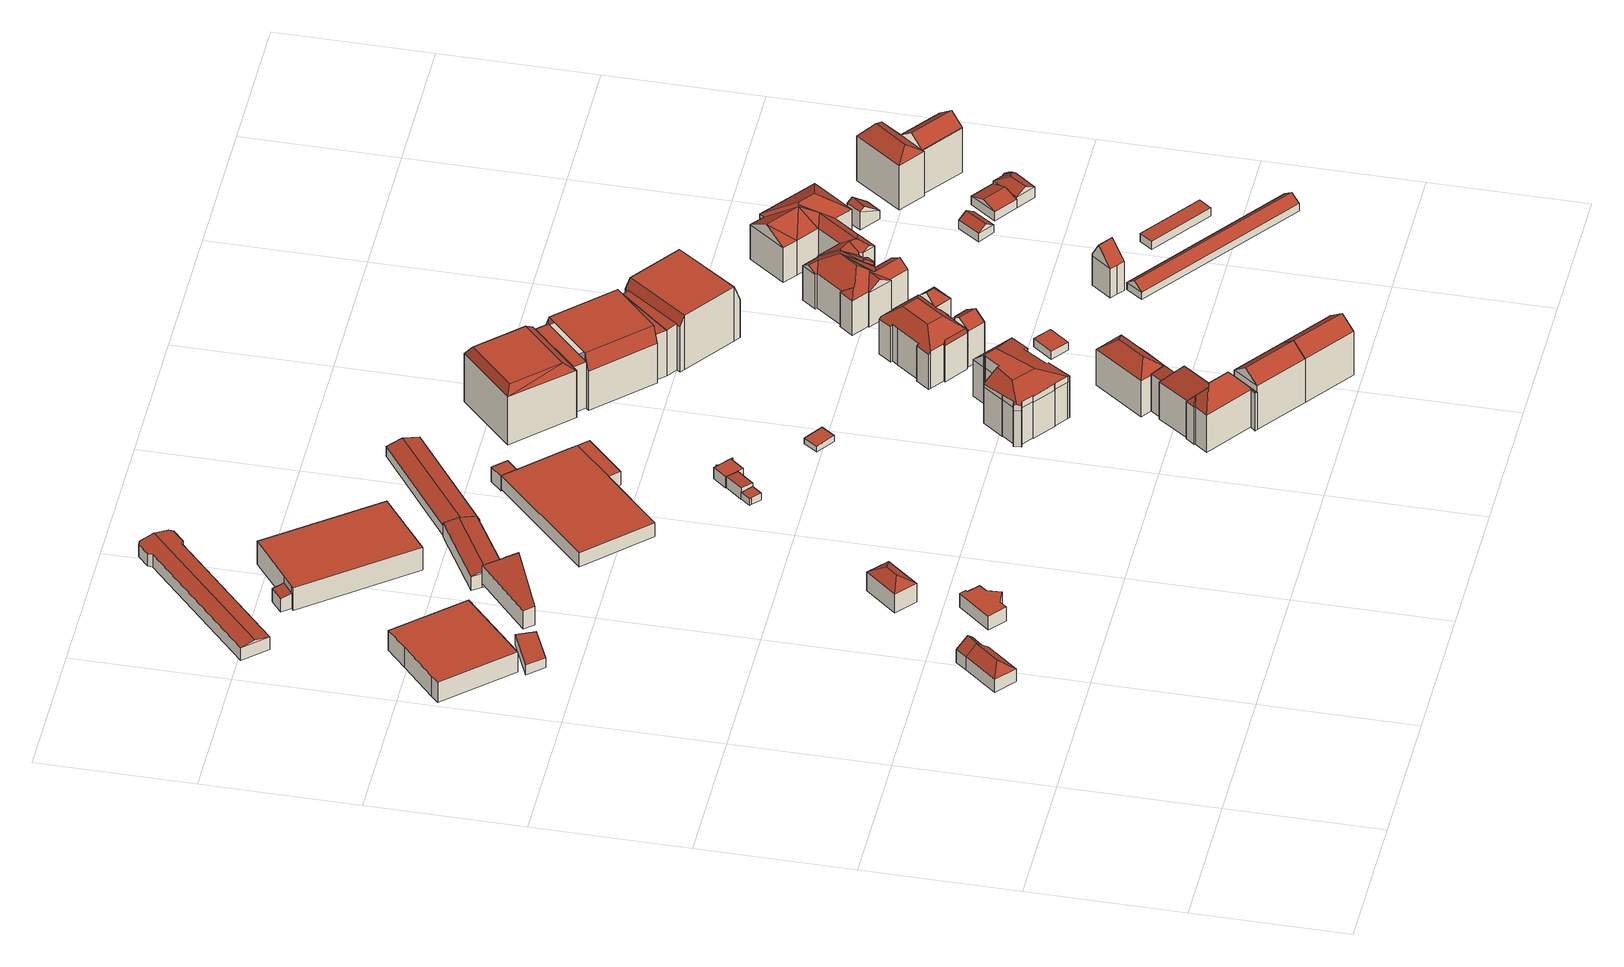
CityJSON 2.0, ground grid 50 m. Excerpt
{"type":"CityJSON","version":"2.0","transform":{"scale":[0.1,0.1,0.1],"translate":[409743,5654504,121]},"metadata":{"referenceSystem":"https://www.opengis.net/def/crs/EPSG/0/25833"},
"CityObjects":{
"building1":{"type":"Building","attributes":{"Gemeindeschluessel":14612000,"Geometrietyp2DReferenz":"3000","function":"31001_9998","roofType":"9999"},"children":["building1-1","building1-2"]},
"building1-1":{"type":"BuildingPart","attributes":{"Dachtyp_tdc":"tdcHipAndGableRoof","Dachneigung":38.08,"QualitaetDacherkennung":80,"Geometrietyp2DReferenz":"3000","measuredHeight":8.14,"roofType":"5000"},"parents":["building1"],"geometry":[{"type":"MultiSurface","lod":"2","boundaries":[[[0,1,2,3]],[[1,4,5,2]],[[4,6,7,5]],[[4,1,8]],[[1,0,9,10,11,8]],[[4,8,11,12,6]],[[3,2,5,7,13]]],"semantics":{"surfaces":[{"type":"WallSurface"},{"type":"RoofSurface"},{"type":"GroundSurface"}],"values":[0,0,0,1,1,1,2]}}]},
"building1-2":{"type":"BuildingPart","attributes":{"Dachtyp_tdc":"tdcGableRoof","Dachneigung":37.54,"QualitaetDacherkennung":62,"Geometrietyp2DReferenz":"3000","measuredHeight":8.1,"roofType":"3100"},"parents":["building1"],"geometry":[{"type":"MultiSurface","lod":"2","boundaries":[[[14,15,7,6]],[[14,16,17,15]],[[16,9,18,13,17]],[[16,14,19]],[[14,6,12,10,19]],[[9,16,19,10]],[[7,15,17,13]]],"semantics":{"surfaces":[{"type":"WallSurface"},{"type":"RoofSurface"},{"type":"GroundSurface"}],"values":[0,0,0,0,1,1,2]}}]},
"building2":{"type":"Building","attributes":{"Dachtyp_tdc":"tdcFreeFormRoof","Gemeindeschluessel":14612000,"Dachneigung":0,"QualitaetDacherkennung":0,"Geometrietyp2DReferenz":"3000","BezugspunktDach":"2000","measuredHeight":5.17,"function":"31001_9998"},"geometry":[{"type":"MultiSurface","lod":"2","boundaries":[[[20,21,22,23,24,25,26,27,28]],[[23,22,29,30]],[[22,21,31,29]],[[21,20,32,31]],[[20,28,33,32]],[[28,27,34,33]],[[27,26,35,34]],[[26,25,36,35]],[[25,24,37,36]],[[24,23,30,37]],[[33,34,35,36,37,30,29,31,32]]],"semantics":{"surfaces":[{"type":"RoofSurface"},{"type":"WallSurface"},{"type":"GroundSurface"}],"values":[0,1,1,1,1,1,1,1,1,1,2]}}]},
"building3":{"type":"Building","attributes":{"Dachtyp_tdc":"tdcPolyFlatRoof","Gemeindeschluessel":14612000,"Dachneigung":0,"QualitaetDacherkennung":86,"Geometrietyp2DReferenz":"3000","measuredHeight":3.81,"function":"31001_2000","roofType":"1000"},"geometry":[{"type":"Solid","lod":"2","boundaries":[[[[38,39,40,41]],[[39,42,43,40]],[[42,44,45,43]],[[44,38,41,45]],[[44,42,39,38]],[[41,40,43,45]]]],"semantics":{"surfaces":[{"type":"WallSurface"},{"type":"RoofSurface"},{"type":"GroundSurface"}],"values":[[0,0,0,0,1,2]]}}]},
"building4":{"type":"Building","attributes":{"Dachtyp_tdc":"tdcPolyFlatRoof","Gemeindeschluessel":14612000,"Dachneigung":0,"QualitaetDacherkennung":44,"Geometrietyp2DReferenz":"3000","measuredHeight":7.64,"function":"31001_2000","roofType":"1000"},"geometry":[{"type":"Solid","lod":"2","boundaries":[[[[46,47,48,49]],[[47,50,51,48]],[[50,52,53,51]],[[52,54,55,53]],[[54,56,57,55]],[[56,46,49,57]],[[56,54,52,50,47,46]],[[49,48,51,53,55,57]]]],"semantics":{"surfaces":[{"type":"WallSurface"},{"type":"RoofSurface"},{"type":"GroundSurface"}],"values":[[0,0,0,0,0,0,1,2]]}}]},
"building5":{"type":"Building","attributes":{"Dachtyp_tdc":"tdcHipRoof","Gemeindeschluessel":14612000,"Dachneigung":32.91,"QualitaetDacherkennung":78,"Geometrietyp2DReferenz":"3000","measuredHeight":9.71,"function":"31001_9998","roofType":"3200"},"geometry":[{"type":"Solid","lod":"2","boundaries":[[[[58,59,60,61]],[[59,62,63,60]],[[62,64,65,63]],[[64,58,61,65]],[[62,59,66]],[[58,64,67]],[[59,58,67,66]],[[64,62,66,67]],[[61,60,63,65]]]],"semantics":{"surfaces":[{"type":"WallSurface"},{"type":"RoofSurface"},{"type":"GroundSurface"}],"values":[[0,0,0,0,1,1,1,1,2]]}}]},
"building6":{"type":"Building","attributes":{"Dachtyp_tdc":"tdcPolyFlatRoof","Gemeindeschluessel":14612000,"Dachneigung":2.95,"QualitaetDacherkennung":81,"Geometrietyp2DReferenz":"3000","measuredHeight":7.53,"function":"31001_2000","roofType":"2100"},"geometry":[{"type":"Solid","lod":"2","boundaries":[[[[68,69,70,71]],[[69,72,73,70]],[[72,74,75,73]],[[74,76,77,75]],[[76,78,79,77]],[[78,68,71,79]],[[78,76,74,72,69,68]],[[71,70,73,75,77,79]]]],"semantics":{"surfaces":[{"type":"WallSurface"},{"type":"RoofSurface"},{"type":"GroundSurface"}],"values":[[0,0,0,0,0,0,1,2]]}}]},
"building7":{"type":"Building","attributes":{"Dachtyp_tdc":"tdcFreeFormRoof","Gemeindeschluessel":14612000,"Dachneigung":10.01,"QualitaetDacherkennung":87,"Geometrietyp2DReferenz":"3000","measuredHeight":5.67,"function":"31001_2000","roofType":"5000"},"geometry":[{"type":"Solid","lod":"2","boundaries":[[[[80,81,82,83]],[[81,84,85,82]],[[84,86,87,85]],[[86,88,89,87]],[[88,90,91,89]],[[90,92,93,91]],[[92,94,95,93]],[[94,96,97,95]],[[96,98,99,97]],[[98,80,83,99]],[[92,90,100,101,98,96,94]],[[100,88,86,84,81,80,101]],[[80,98,101]],[[90,88,100]],[[83,82,85,87,89,91,93,95,97,99]]]],"semantics":{"surfaces":[{"type":"WallSurface"},{"type":"RoofSurface"},{"type":"GroundSurface"}],"values":[[0,0,0,0,0,0,0,0,0,0,1,1,0,0,2]]}}]},
"building8":{"type":"Building","attributes":{"Gemeindeschluessel":14612000,"Geometrietyp2DReferenz":"3000","function":"31001_2000","roofType":"9999"},"children":["building8-1","building8-2"]},
"building8-1":{"type":"BuildingPart","attributes":{"Dachtyp_tdc":"tdcPolyFlatRoof","Dachneigung":0,"QualitaetDacherkennung":29,"Geometrietyp2DReferenz":"3000","measuredHeight":8.64,"roofType":"1000"},"parents":["building8"],"geometry":[{"type":"MultiSurface","lod":"2","boundaries":[[[102,103,104,105]],[[103,106,107,104]],[[106,108,109,107]],[[108,110,111,112,109]],[[113,102,105,114,115]],[[113,110,108,106,103,102]],[[105,104,107,109,112,114]]],"semantics":{"surfaces":[{"type":"WallSurface"},{"type":"RoofSurface"},{"type":"GroundSurface"}],"values":[0,0,0,0,0,1,2]}}]},
"building8-2":{"type":"BuildingPart","attributes":{"Dachtyp_tdc":"tdcPolyFlatRoof","Dachneigung":10.8,"QualitaetDacherkennung":74,"Geometrietyp2DReferenz":"3000","measuredHeight":5.83,"roofType":"2100"},"parents":["building8"],"geometry":[{"type":"MultiSurface","lod":"2","boundaries":[[[111,116,117,112]],[[116,118,119,117]],[[118,115,114,119]],[[118,116,111,115]],[[114,112,117,119]]],"semantics":{"surfaces":[{"type":"WallSurface"},{"type":"RoofSurface"},{"type":"GroundSurface"}],"values":[0,0,0,1,2]}}]},
"building9":{"type":"Building","attributes":{"Dachtyp_tdc":"tdcPolyFlatRoof","Gemeindeschluessel":14612000,"Dachneigung":0,"QualitaetDacherkennung":72,"Geometrietyp2DReferenz":"3000","measuredHeight":2.64,"function":"31001_9998","roofType":"1000"},"geometry":[{"type":"Solid","lod":"2","boundaries":[[[[120,121,122,123]],[[121,124,125,122]],[[124,126,127,125]],[[126,128,129,127]],[[128,120,123,129]],[[128,126,124,121,120]],[[123,122,125,127,129]]]],"semantics":{"surfaces":[{"type":"WallSurface"},{"type":"RoofSurface"},{"type":"GroundSurface"}],"values":[[0,0,0,0,0,1,2]]}}]},
"building10":{"type":"Building","attributes":{"Gemeindeschluessel":14612000,"Geometrietyp2DReferenz":"3000","function":"31001_2000","roofType":"9999"},"children":["building10-1","building10-2"]},
"building10-1":{"type":"BuildingPart","attributes":{"Dachtyp_tdc":"tdcPolyFlatRoof","Dachneigung":0,"QualitaetDacherkennung":89,"Geometrietyp2DReferenz":"3000","measuredHeight":5.14,"roofType":"1000"},"parents":["building10"],"geometry":[{"type":"MultiSurface","lod":"2","boundaries":[[[130,131,132,133]],[[131,134,135,132]],[[134,136,137,135]],[[136,138,139,137]],[[140,141,142,143]],[[141,130,133,142]],[[141,140,138,136,134,131,130]],[[133,132,135,137,139,143,142]]],"semantics":{"surfaces":[{"type":"WallSurface"},{"type":"RoofSurface"},{"type":"GroundSurface"}],"values":[0,0,0,0,0,0,1,2]}}]},
"building10-2":{"type":"BuildingPart","attributes":{"Dachtyp_tdc":"tdcPolyFlatRoof","Dachneigung":0,"QualitaetDacherkennung":74,"Geometrietyp2DReferenz":"3000","measuredHeight":5.19,"roofType":"1000"},"parents":["building10"],"geometry":[{"type":"MultiSurface","lod":"2","boundaries":[[[144,140,143,145]],[[146,147,139,138]],[[146,144,145,147]],[[146,138,140,144]],[[145,143,139,147]]],"semantics":{"surfaces":[{"type":"WallSurface"},{"type":"RoofSurface"},{"type":"GroundSurface"}],"values":[0,0,0,1,2]}}]},
"building11":{"type":"Building","attributes":{"Dachtyp_tdc":"tdcPolyFlatRoof","Gemeindeschluessel":14612000,"Dachneigung":5.26,"QualitaetDacherkennung":78,"Geometrietyp2DReferenz":"3000","measuredHeight":4.33,"function":"31001_9998","roofType":"2100"},"geometry":[{"type":"Solid","lod":"2","boundaries":[[[[148,149,150,151]],[[148,152,153,149]],[[150,154,155,151]],[[149,153,154,150]],[[153,152,155,154]],[[152,148,151,155]]]],"semantics":{"surfaces":[{"type":"WallSurface"},{"type":"RoofSurface"},{"type":"GroundSurface"}],"values":[[0,1,2,0,0,0]]}}]},
"building12":{"type":"Building","attributes":{"Dachtyp_tdc":"tdcPolyFlatRoof","Gemeindeschluessel":14612000,"Dachneigung":0,"QualitaetDacherkennung":63,"Geometrietyp2DReferenz":"3000","measuredHeight":4.11,"function":"31001_9998","roofType":"1000"},"geometry":[{"type":"Solid","lod":"2","boundaries":[[[[156,157,154,158]],[[157,159,150,154]],[[159,160,161,150]],[[160,162,163,161]],[[162,164,165,163]],[[164,166,167,165]],[[166,168,169,167]],[[168,170,171,169]],[[170,172,173,171]],[[172,174,175,173]],[[174,176,177,175]],[[176,156,158,177]],[[176,174,172,170,168,166,164,162,160,159,157,156]],[[158,154,150,161,163,165,167,169,171,173,175,177]]]],"semantics":{"surfaces":[{"type":"WallSurface"},{"type":"RoofSurface"},{"type":"GroundSurface"}],"values":[[0,0,0,0,0,0,0,0,0,0,0,0,1,2]]}}]},
"building13":{"type":"Building","attributes":{"Gemeindeschluessel":14612000,"Geometrietyp2DReferenz":"3000","function":"31001_2000","roofType":"9999"},"children":["building13-1","building13-2"]},
"building13-1":{"type":"BuildingPart","attributes":{"Dachtyp_tdc":"tdcGableRoof","Dachneigung":10,"QualitaetDacherkennung":82,"Geometrietyp2DReferenz":"3000","measuredHeight":6.27,"roofType":"3100"},"parents":["building13"],"geometry":[{"type":"MultiSurface","lod":"2","boundaries":[[[178,179,180,181,182,183]],[[179,184,185,180]],[[184,186,187,185]],[[186,188,189,187]],[[190,191,192,193,194,195]],[[178,193,192,179]],[[188,195,194,196]],[[186,190,195,188]],[[196,194,193,178]],[[184,191,190,186]],[[179,192,191,184]],[[189,197,181,180,185,187]],[[188,196,198,197,189]]],"semantics":{"surfaces":[{"type":"WallSurface"},{"type":"RoofSurface"},{"type":"GroundSurface"}],"values":[0,0,0,0,1,1,0,0,0,0,0,2,0]}}]},
"building13-2":{"type":"BuildingPart","attributes":{"Dachtyp_tdc":"tdcGableRoof","Dachneigung":14.93,"QualitaetDacherkennung":73,"Geometrietyp2DReferenz":"3000","measuredHeight":5.14,"roofType":"3100"},"parents":["building13"],"geometry":[{"type":"MultiSurface","lod":"2","boundaries":[[[198,199,200,197]],[[199,201,202,200]],[[201,203,204,202]],[[201,199,205]],[[199,198,206,205]],[[203,201,205,206,183]],[[197,200,202,204,181]]],"semantics":{"surfaces":[{"type":"WallSurface"},{"type":"RoofSurface"},{"type":"GroundSurface"}],"values":[0,0,0,0,1,1,2]}}]},
"building14":{"type":"Building","attributes":{"Dachtyp_tdc":"tdcPolyFlatRoof","Gemeindeschluessel":14612000,"Dachneigung":0,"QualitaetDacherkennung":67,"Geometrietyp2DReferenz":"3000","measuredHeight":5.49,"function":"31001_2000","roofType":"1000"},"geometry":[{"type":"Solid","lod":"2","boundaries":[[[[207,208,209,210]],[[208,211,212,209]],[[211,213,214,212]],[[213,207,210,214]],[[213,211,208,207]],[[210,209,212,214]]]],"semantics":{"surfaces":[{"type":"WallSurface"},{"type":"RoofSurface"},{"type":"GroundSurface"}],"values":[[0,0,0,0,1,2]]}}]},
"building15":{"type":"Building","attributes":{"Dachtyp_tdc":"tdcFreeFormRoof","Gemeindeschluessel":14612000,"Dachneigung":50.89,"QualitaetDacherkennung":8,"Geometrietyp2DReferenz":"3000","measuredHeight":20.57,"function":"31001_9998","roofType":"5000"},"geometry":[{"type":"Solid","lod":"2","boundaries":[[[[215,216,217,218]],[[216,219,220,217]],[[219,221,222,220]],[[221,223,224,222]],[[223,225,226,224]],[[225,227,228,226]],[[227,229,230,228]],[[229,231,232,230]],[[231,233,234,232]],[[233,235,236,234]],[[235,237,238,236]],[[237,239,240,238]],[[239,241,242,240]],[[241,243,244,242]],[[243,245,246,244]],[[245,247,248,246]],[[247,215,218,248]],[[245,249,247]],[[249,245,250]],[[249,215,247]],[[215,249,251]],[[252,253,250,245,243]],[[254,252,243,241]],[[239,254,241]],[[255,254,239]],[[233,254,255]],[[254,233,231]],[[256,255,239,237]],[[256,237,235]],[[255,256,235,233]],[[257,253,252,254,231,229]],[[258,259,260,257,229,227]],[[258,227,225]],[[259,258,225,223]],[[260,259,223,221]],[[249,250,253,257,260,221,219]],[[251,249,219,216]],[[251,216,215]],[[218,217,220,222,224,226,228,230,232,234,236,238,240,242,244,246,248]]]],"semantics":{"surfaces":[{"type":"WallSurface"},{"type":"RoofSurface"},{"type":"GroundSurface"}],"values":[[0,0,0,0,0,0,0,0,0,0,0,0,0,0,0,0,0,1,1,1,1,1,1,1,1,1,1,1,1,1,1,1,1,1,1,1,1,1,2]]}}]},
"building16":{"type":"Building","attributes":{"Dachtyp_tdc":"tdcPolyFlatRoof","Gemeindeschluessel":14612000,"Dachneigung":2.79,"QualitaetDacherkennung":53,"Geometrietyp2DReferenz":"3000","measuredHeight":2.4,"function":"31001_9998","roofType":"2100"},"geometry":[{"type":"Solid","lod":"2","boundaries":[[[[261,262,263,264]],[[262,265,266,263]],[[262,261,267,265]],[[266,268,264,263]],[[265,267,268,266]],[[267,261,264,268]]]],"semantics":{"surfaces":[{"type":"WallSurface"},{"type":"RoofSurface"},{"type":"GroundSurface"}],"values":[[0,0,1,2,0,0]]}}]},
"building17":{"type":"Building","attributes":{"Dachtyp_tdc":"tdcGableRoof","Gemeindeschluessel":14612000,"Dachneigung":37.54,"QualitaetDacherkennung":60,"Geometrietyp2DReferenz":"3000","measuredHeight":20.47,"function":"31001_9998","roofType":"3100"},"geometry":[{"type":"Solid","lod":"2","boundaries":[[[[269,270,271,248]],[[270,272,273,271]],[[272,274,218,273]],[[274,269,248,218]],[[272,270,275]],[[269,274,276]],[[270,269,276,275]],[[274,272,275,276]],[[248,271,273,218]]]],"semantics":{"surfaces":[{"type":"WallSurface"},{"type":"RoofSurface"},{"type":"GroundSurface"}],"values":[[0,0,0,0,0,0,1,1,2]]}}]},
"building18":{"type":"Building","attributes":{"Dachtyp_tdc":"tdcFreeFormRoof","Gemeindeschluessel":14612000,"Dachneigung":23.06,"QualitaetDacherkennung":28,"Geometrietyp2DReferenz":"3000","measuredHeight":18.54,"function":"31001_9998","roofType":"5000"},"geometry":[{"type":"Solid","lod":"2","boundaries":[[[[277,278,279,280]],[[278,281,282,279]],[[281,283,284,282]],[[283,285,286,284]],[[285,287,288,286]],[[287,289,290,288]],[[289,291,292,290]],[[291,293,294,292]],[[293,295,296,294]],[[295,297,298,296]],[[297,299,300,298]],[[299,301,302,300]],[[301,303,304,302]],[[303,305,306,304]],[[305,307,308,306]],[[307,309,310,308]],[[309,311,312,310]],[[311,313,314,312]],[[313,315,316,314]],[[315,317,318,316]],[[317,319,320,318]],[[319,321,322,320]],[[321,277,280,322]],[[323,295,324,325,326,327]],[[328,329,323,327,330,331,332,333,334]],[[335,336,337,338,339,340,341,331,330,342]],[[343,344,345,346,347,348,335,342]],[[349,350,326,325]],[[350,351,343,342,330,327,326]],[[285,351,350,287]],[[283,344,343,351,285]],[[287,350,349,289]],[[289,349,325,291]],[[321,348,347,277]],[[319,336,335,348,321]],[[281,345,344,283]],[[277,347,346,278]],[[278,346,345,281]],[[309,341,340,311]],[[307,331,341,309]],[[311,340,339,313]],[[313,339,338,315]],[[315,338,337,317]],[[317,337,336,319]],[[301,334,333,303]],[[299,328,334,301]],[[295,323,329,297]],[[297,329,328,299]],[[291,325,324,293]],[[303,333,332,305]],[[293,324,295]],[[305,332,331,307]],[[280,279,282,284,286,288,290,292,294,296,298,300,302,304,306,308,310,312,314,316,318,320,322]]]],"semantics":{"surfaces":[{"type":"WallSurface"},{"type":"RoofSurface"},{"type":"GroundSurface"}],"values":[[0,0,0,0,0,0,0,0,0,0,0,0,0,0,0,0,0,0,0,0,0,0,0,1,1,1,1,1,1,0,0,0,0,0,0,0,0,0,0,0,0,0,0,0,0,0,0,0,0,0,0,0,2]]}}]},
"building19":{"type":"Building","attributes":{"Dachtyp_tdc":"tdcHipRoof","Gemeindeschluessel":14612000,"Dachneigung":37.71,"QualitaetDacherkennung":76,"Geometrietyp2DReferenz":"3000","measuredHeight":17.6,"function":"31001_9998","roofType":"3200"},"geometry":[{"type":"Solid","lod":"2","boundaries":[[[[352,353,354,355]],[[353,356,357,354]],[[356,358,238,357]],[[358,359,236,238]],[[359,360,361,236]],[[360,362,363,361]],[[362,364,365,363]],[[364,366,367,365]],[[366,368,369,367]],[[368,352,355,369]],[[364,362,370]],[[360,359,358,356,371]],[[362,360,371,370]],[[356,353,352,368,366,364,370,371]],[[355,354,357,238,236,361,363,365,367,369]]]],"semantics":{"surfaces":[{"type":"WallSurface"},{"type":"RoofSurface"},{"type":"GroundSurface"}],"values":[[0,0,0,0,0,0,0,0,0,0,1,1,1,1,2]]}}]},
"building20":{"type":"Building","attributes":{"Dachtyp_tdc":"tdcGableRoof","Gemeindeschluessel":14612000,"Dachneigung":37.43,"QualitaetDacherkennung":73,"Geometrietyp2DReferenz":"3000","measuredHeight":20.56,"function":"31001_9998","roofType":"3100"},"geometry":[{"type":"Solid","lod":"2","boundaries":[[[[270,372,373,271]],[[372,374,375,373]],[[374,272,273,375]],[[272,270,271,273]],[[374,372,376]],[[270,272,275]],[[372,270,275,376]],[[272,374,376,275]],[[271,373,375,273]]]],"semantics":{"surfaces":[{"type":"WallSurface"},{"type":"RoofSurface"},{"type":"GroundSurface"}],"values":[[0,0,0,0,0,0,1,1,2]]}}]},
"building21":{"type":"Building","attributes":{"name":"Bundesamt für Migration und Flüchtlinge","Dachtyp_tdc":"tdcFreeFormRoof","Gemeindeschluessel":14612000,"Dachneigung":0.291,"QualitaetDacherkennung":46,"Geometrietyp2DReferenz":"3000","measuredHeight":21.31,"function":"31001_3010","roofType":"5000"},"geometry":[{"type":"Solid","lod":"2","boundaries":[[[[377,378,379,380]],[[378,381,382,379]],[[381,383,384,382]],[[383,385,386,384]],[[385,377,380,386]],[[385,387,388,389,377]],[[381,388,390]],[[381,389,388]],[[389,381,378]],[[390,391,383,381]],[[387,385,383,391]],[[388,387,391,390]],[[378,377,389]],[[380,379,382,384,386]]]],"semantics":{"surfaces":[{"type":"WallSurface"},{"type":"RoofSurface"},{"type":"GroundSurface"}],"values":[[0,0,0,0,0,1,1,1,1,1,1,1,0,2]]}}]},
"building22":{"type":"Building","attributes":{"Dachtyp_tdc":"tdcPolyFlatRoof","Gemeindeschluessel":14612000,"Dachneigung":0,"QualitaetDacherkennung":0,"Geometrietyp2DReferenz":"3000","BezugspunktDach":"2000","measuredHeight":3,"function":"31001_9998"},"geometry":[{"type":"MultiSurface","lod":"2","boundaries":[[[392,393,394,395]],[[395,394,396,397]],[[394,393,398,396]],[[393,392,399,398]],[[392,395,397,399]],[[397,396,398,399]]],"semantics":{"surfaces":[{"type":"RoofSurface"},{"type":"WallSurface"},{"type":"GroundSurface"}],"values":[0,1,1,1,1,2]}}]},
"building23":{"type":"Building","attributes":{"Gemeindeschluessel":14612000,"Geometrietyp2DReferenz":"3000","function":"31001_9998","roofType":"9999"},"children":["building23-1","building23-2","building23-3"]},
"building23-1":{"type":"BuildingPart","attributes":{"Dachtyp_tdc":"tdcCutGableRoof","Dachneigung":0.114,"QualitaetDacherkennung":46,"Geometrietyp2DReferenz":"3000","measuredHeight":20.75,"roofType":"9999"},"parents":["building23"],"geometry":[{"type":"MultiSurface","lod":"2","boundaries":[[[400,401,402,403,404]],[[401,405,406,402]],[[405,407,408,409,406]],[[410,411,412,413,414]],[[411,415,416,412]],[[415,417,418,416]],[[417,419,420,421,418]],[[422,407,405,401,400,423]],[[419,417,415,411,410,424]],[[423,419,424,422]],[[403,402,406,409,425,426,413,412,416,418,421,427]]],"semantics":{"surfaces":[{"type":"WallSurface"},{"type":"RoofSurface"},{"type":"GroundSurface"}],"values":[0,0,0,0,0,0,0,1,1,1,2]}}]},
"building23-2":{"type":"BuildingPart","attributes":{"Dachtyp_tdc":"tdcPolyFlatRoof","Dachneigung":0,"QualitaetDacherkennung":53,"Geometrietyp2DReferenz":"3000","measuredHeight":17.46,"roofType":"1000"},"parents":["building23"],"geometry":[{"type":"MultiSurface","lod":"2","boundaries":[[[408,428,429,409]],[[428,430,431,429]],[[430,414,413,431]],[[414,430,428,408,432,433]],[[409,429,431,413,426,425]]],"semantics":{"surfaces":[{"type":"WallSurface"},{"type":"RoofSurface"},{"type":"GroundSurface"}],"values":[0,0,0,1,2]}}]},
"building23-3":{"type":"BuildingPart","attributes":{"Dachtyp_tdc":"tdcPolyFlatRoof","Dachneigung":0,"QualitaetDacherkennung":58,"Geometrietyp2DReferenz":"3000","measuredHeight":17.64,"roofType":"1000"},"parents":["building23"],"geometry":[{"type":"MultiSurface","lod":"2","boundaries":[[[434,435,436,437]],[[435,404,403,436]],[[438,434,437,418]],[[438,420,439,404,435,434]],[[437,436,403,427,421,418]]],"semantics":{"surfaces":[{"type":"WallSurface"},{"type":"RoofSurface"},{"type":"GroundSurface"}],"values":[0,0,0,1,2]}}]},
"building24":{"type":"Building","attributes":{"Gemeindeschluessel":14612000,"Geometrietyp2DReferenz":"3000","function":"31001_9998","roofType":"9999"},"children":["building24-1","building24-2","building24-3","building24-4"]},
"building24-1":{"type":"BuildingPart","attributes":{"Dachtyp_tdc":"tdcHipAndGableRoof","Dachneigung":44.32,"QualitaetDacherkennung":46,"Geometrietyp2DReferenz":"3000","measuredHeight":17.27,"roofType":"5000"},"parents":["building24"],"geometry":[{"type":"MultiSurface","lod":"2","boundaries":[[[440,441,442,443]],[[444,445,446,447]],[[445,440,443,446]],[[448,445,449]],[[445,444,450,451,449]],[[452,448,449,451,453]],[[440,448,452,441]],[[445,448,440]],[[443,442,447,446]]],"semantics":{"surfaces":[{"type":"WallSurface"},{"type":"RoofSurface"},{"type":"GroundSurface"}],"values":[0,0,0,1,1,1,0,0,2]}}]},
"building24-2":{"type":"BuildingPart","attributes":{"Dachtyp_tdc":"tdcFreeFormRoof","Dachneigung":80.83,"QualitaetDacherkennung":17,"Geometrietyp2DReferenz":"3000","measuredHeight":15.67,"roofType":"5000"},"parents":["building24"],"geometry":[{"type":"MultiSurface","lod":"2","boundaries":[[[454,455,456,457]],[[455,458,459,456]],[[458,460,461,459]],[[460,458,462]],[[458,455,463,462]],[[455,454,464,454,463]],[[454,460,462,463]],[[457,456,459,461,457,465]]],"semantics":{"surfaces":[{"type":"WallSurface"},{"type":"RoofSurface"},{"type":"GroundSurface"}],"values":[0,0,0,1,1,1,1,2]}}]},
"building24-3":{"type":"BuildingPart","attributes":{"Dachtyp_tdc":"tdcCutTentRoof","Dachneigung":41.99,"QualitaetDacherkennung":53,"Geometrietyp2DReferenz":"3000","measuredHeight":18.12,"roofType":"9999"},"parents":["building24"],"geometry":[{"type":"MultiSurface","lod":"2","boundaries":[[[466,467,468,469]],[[467,470,471,468]],[[470,472,473,471]],[[472,474,475,473]],[[474,476,477,475]],[[476,478,479,477]],[[478,480,481,479]],[[480,482,483,481]],[[482,484,485,483]],[[484,486,447,485]],[[486,444,447]],[[487,488,489,442,441,452]],[[488,490,491,489]],[[490,492,493,491]],[[492,494,495,493]],[[494,496,497,495]],[[496,498,499,497]],[[498,500,501,499]],[[500,502,503,504,501]],[[505,461,460]],[[505,506,507,461]],[[506,508,509,507]],[[508,510,511,509]],[[510,466,469,511]],[[486,484,482,480,478,476,512,513]],[[514,515,516,517,502,500,498,496,494,492,490,488,487,453,450,486,513,518]],[[506,505,514,518,519]],[[476,474,472,470,467,466,510,508,506,519,512]],[[519,518,513,512]],[[469,468,471,473,475,477,479,481,483,485,447,442,489,491,493,495,497,499,501,504,520,465,457,461,507,509,511]]],"semantics":{"surfaces":[{"type":"WallSurface"},{"type":"RoofSurface"},{"type":"GroundSurface"}],"values":[0,0,0,0,0,0,0,0,0,0,0,0,0,0,0,0,0,0,0,0,0,0,0,0,1,1,1,1,1,2]}}]},
"building24-4":{"type":"BuildingPart","attributes":{"Dachtyp_tdc":"tdcFreeFormRoof","Dachneigung":36.04,"QualitaetDacherkennung":57,"Geometrietyp2DReferenz":"3000","measuredHeight":16.48,"roofType":"5000"},"parents":["building24"],"geometry":[{"type":"MultiSurface","lod":"2","boundaries":[[[521,522,523,524]],[[522,525,526,523]],[[525,527,528,526]],[[527,529,530,528]],[[529,531,465,530]],[[503,532,533,504]],[[532,521,524,533]],[[534,515,531,529,527]],[[527,525,522,521,532,503,517,534]],[[524,523,526,528,530,465,520,504,533]]],"semantics":{"surfaces":[{"type":"WallSurface"},{"type":"RoofSurface"},{"type":"GroundSurface"}],"values":[0,0,0,0,0,0,0,1,1,2]}}]},
"building25":{"type":"Building","attributes":{"Gemeindeschluessel":14612000,"Geometrietyp2DReferenz":"3000","function":"31001_9998","roofType":"9999"},"children":["building25-1","building25-2"]},
"building25-1":{"type":"BuildingPart","attributes":{"Dachtyp_tdc":"tdcPolyFlatRoof","Dachneigung":3.15,"QualitaetDacherkennung":49,"Geometrietyp2DReferenz":"3000","measuredHeight":17.68,"roofType":"2100"},"parents":["building25"],"geometry":[{"type":"MultiSurface","lod":"2","boundaries":[[[535,430,431,536,537]],[[430,538,429,431]],[[538,539,540,429]],[[539,541,540]],[[539,538,430,535]],[[536,431,429,540]]],"semantics":{"surfaces":[{"type":"WallSurface"},{"type":"RoofSurface"},{"type":"GroundSurface"}],"values":[0,0,0,0,1,2]}}]},
"building25-2":{"type":"BuildingPart","attributes":{"Dachtyp_tdc":"tdcCutGableRoof","Dachneigung":0.202,"QualitaetDacherkennung":42,"Geometrietyp2DReferenz":"3000","measuredHeight":20.71,"roofType":"9999"},"parents":["building25"],"geometry":[{"type":"MultiSurface","lod":"2","boundaries":[[[542,543,544,545]],[[543,546,547,544]],[[546,548,549,547]],[[548,550,551,549]],[[550,537,536,551]],[[541,552,553,540]],[[552,554,555,553]],[[554,556,557,555]],[[556,542,545,557]],[[546,543,542,556]],[[554,552,541,537,550,548]],[[556,554,548,546]],[[545,544,547,549,551,536,540,553,555,557]]],"semantics":{"surfaces":[{"type":"WallSurface"},{"type":"RoofSurface"},{"type":"GroundSurface"}],"values":[0,0,0,0,0,0,0,0,0,1,1,1,2]}}]},
"building26":{"type":"Building","attributes":{"Dachtyp_tdc":"tdcGableRoof","Gemeindeschluessel":14612000,"Dachneigung":48.47,"QualitaetDacherkennung":6,"Geometrietyp2DReferenz":"3000","measuredHeight":17.09,"function":"31001_2463","roofType":"3100"},"geometry":[{"type":"Solid","lod":"2","boundaries":[[[[558,559,560,561]],[[559,562,563,560]],[[562,564,565,563]],[[564,566,567,565]],[[568,569,570,571]],[[570,569,572,559,558]],[[559,572,562]],[[562,572,569,568,564]],[[566,571,570,558]],[[564,568,571,566]],[[567,561,560,563,565]],[[566,558,561,567]]]],"semantics":{"surfaces":[{"type":"WallSurface"},{"type":"RoofSurface"},{"type":"GroundSurface"}],"values":[[0,0,0,0,1,1,0,0,0,0,2,0]]}}]},
"building27":{"type":"Building","attributes":{"Dachtyp_tdc":"tdcFreeFormRoof","Gemeindeschluessel":14612000,"Dachneigung":32.46,"QualitaetDacherkennung":3,"Geometrietyp2DReferenz":"3000","measuredHeight":18.33,"function":"31001_9998","roofType":"5000"},"geometry":[{"type":"Solid","lod":"2","boundaries":[[[[573,574,575,576,577,578,579]],[[573,579,580]],[[574,573,580,581]],[[582,583,575,574,581,584]],[[585,582,584,586]],[[585,586,587]],[[588,583,582,585,587,589]],[[590,591,592,588,589,593]],[[590,593,594]],[[591,590,594,595]],[[596,597,592,591,595,598]],[[596,598,599]],[[597,596,599,600]],[[576,601,602]],[[576,603,601]],[[575,603,576]],[[575,600,603]],[[575,597,600]],[[575,588,597]],[[588,575,583]],[[604,603,600]],[[597,588,592]],[[605,606,607]],[[608,609,603,604,610]],[[608,610,611]],[[605,609,608,611,606]],[[612,613,614]],[[603,609,605,607,601]],[[615,616,577,576,602,617]],[[612,618,619,620,615,617,613]],[[618,612,614,621]],[[619,618,621,622]],[[623,624,625,626,620,619,622,627]],[[628,629,623,627,630]],[[628,630,631]],[[629,628,631,632]],[[633,624,623,629,632,634]],[[635,633,634,636]],[[635,636,637]],[[638,639,640,641,642,643,644,645,646,647,648,649,650,651,652,653,654,655,656,657,658,659,660,661,662,663,664,665,666,667,668,669,670,671,672,673,674]],[[636,634,639,638]],[[634,632,640,639]],[[632,631,641,640]],[[631,630,642,641]],[[630,627,643,642]],[[627,622,644,643]],[[622,621,645,644]],[[621,614,646,645]],[[614,613,647,646]],[[613,617,648,647]],[[617,602,649,648]],[[602,601,650,649]],[[601,607,651,650]],[[607,606,652,651]],[[606,611,653,652]],[[611,610,654,653]],[[610,604,655,654]],[[604,600,656,655]],[[600,599,657,656]],[[594,593,661,660]],[[599,598,658,657]],[[598,595,659,658]],[[595,594,660,659]],[[593,589,662,661]],[[589,587,663,662]],[[587,586,664,663]],[[586,584,665,664]],[[584,581,666,665]],[[581,580,667,666]],[[580,579,668,667]],[[675,676,672,671]],[[579,578,669,668]],[[578,677,670,669]],[[677,675,671,670]],[[676,678,673,672]],[[678,637,674,673]],[[637,636,638,674]],[[633,625,624]],[[633,676,625]],[[633,678,676]],[[635,678,633]],[[678,635,637]],[[626,625,676,675]],[[616,615,620,626,675,677]],[[577,616,677,578]]]],"semantics":{"surfaces":[{"type":"RoofSurface"},{"type":"WallSurface"},{"type":"GroundSurface"}],"values":[[0,1,0,0,0,0,0,0,1,0,0,1,0,0,0,0,0,0,0,0,0,0,0,0,1,0,1,0,0,0,0,0,0,0,0,0,0,0,1,2,1,1,1,1,1,1,1,1,1,1,1,1,1,1,1,1,1,1,1,1,1,1,1,1,1,1,1,1,1,1,1,1,1,1,1,1,1,0,0,0,0,0,0,0,0]]}}]},
"building28":{"type":"Building","attributes":{"Dachtyp_tdc":"tdcGableRoof","Gemeindeschluessel":14612000,"Dachneigung":37.23,"QualitaetDacherkennung":55,"Geometrietyp2DReferenz":"3000","measuredHeight":5.11,"function":"31001_2463","roofType":"3100"},"geometry":[{"type":"Solid","lod":"2","boundaries":[[[[679,680,681,682]],[[680,683,684,681]],[[683,685,686,684]],[[685,679,682,686]],[[683,680,687]],[[679,685,688]],[[680,679,688,687]],[[685,683,687,688]],[[682,681,684,686]]]],"semantics":{"surfaces":[{"type":"WallSurface"},{"type":"RoofSurface"},{"type":"GroundSurface"}],"values":[[0,0,0,0,0,0,1,1,2]]}}]},
"building29":{"type":"Building","attributes":{"Dachtyp_tdc":"tdcPolyFlatRoof","Gemeindeschluessel":14612000,"Dachneigung":0,"QualitaetDacherkennung":0,"Geometrietyp2DReferenz":"3000","BezugspunktDach":"2000","measuredHeight":3,"function":"31001_2463"},"geometry":[{"type":"MultiSurface","lod":"2","boundaries":[[[689,690,691,692]],[[692,691,693,694]],[[691,690,695,693]],[[690,689,696,695]],[[689,692,694,696]],[[694,693,695,696]]],"semantics":{"surfaces":[{"type":"RoofSurface"},{"type":"WallSurface"},{"type":"GroundSurface"}],"values":[0,1,1,1,1,2]}}]},
"building30":{"type":"Building","attributes":{"Dachtyp_tdc":"tdcGableRoof","Gemeindeschluessel":14612000,"Dachneigung":34.19,"QualitaetDacherkennung":81,"Geometrietyp2DReferenz":"3000","measuredHeight":5.09,"function":"31001_9998","roofType":"3100"},"geometry":[{"type":"Solid","lod":"2","boundaries":[[[[697,698,699,700]],[[698,701,702,699]],[[701,703,704,702]],[[703,697,700,704]],[[701,698,705]],[[697,703,706]],[[698,697,706,705]],[[703,701,705,706]],[[700,699,702,704]]]],"semantics":{"surfaces":[{"type":"WallSurface"},{"type":"RoofSurface"},{"type":"GroundSurface"}],"values":[[0,0,0,0,0,0,1,1,2]]}}]},
"building31":{"type":"Building","attributes":{"Dachtyp_tdc":"tdcGableRoof","Gemeindeschluessel":14612000,"Dachneigung":39.58,"QualitaetDacherkennung":4,"Geometrietyp2DReferenz":"3000","measuredHeight":8.06,"function":"31001_9998","roofType":"3100"},"geometry":[{"type":"Solid","lod":"2","boundaries":[[[[707,708,709,710]],[[708,711,712,709]],[[711,713,714,712]],[[713,707,710,714]],[[711,708,715]],[[707,713,716]],[[708,707,716,715]],[[713,711,715,716]],[[710,709,712,714]]]],"semantics":{"surfaces":[{"type":"WallSurface"},{"type":"RoofSurface"},{"type":"GroundSurface"}],"values":[[0,0,0,0,0,0,1,1,2]]}}]},
"building32":{"type":"Building","attributes":{"Dachtyp_tdc":"tdcGableRoof","Gemeindeschluessel":14612000,"Dachneigung":18.77,"QualitaetDacherkennung":83,"Geometrietyp2DReferenz":"3000","measuredHeight":5.12,"function":"31001_9998","roofType":"3100"},"geometry":[{"type":"Solid","lod":"2","boundaries":[[[[717,718,719,720]],[[718,721,722,719]],[[721,723,724,722]],[[723,717,720,724]],[[721,718,725]],[[717,723,726]],[[718,717,726,725]],[[723,721,725,726]],[[720,719,722,724]]]],"semantics":{"surfaces":[{"type":"WallSurface"},{"type":"RoofSurface"},{"type":"GroundSurface"}],"values":[[0,0,0,0,0,0,1,1,2]]}}]},
"building33":{"type":"Building","attributes":{"Dachtyp_tdc":"tdcFreeFormRoof","Gemeindeschluessel":14612000,"Dachneigung":30.16,"QualitaetDacherkennung":17,"Geometrietyp2DReferenz":"3000","measuredHeight":6.21,"function":"31001_9998","roofType":"5000"},"geometry":[{"type":"Solid","lod":"2","boundaries":[[[[727,728,724,720]],[[728,729,730,724]],[[729,731,732,730]],[[731,733,734,732]],[[733,735,736,734]],[[735,737,738,736]],[[737,739,740,738]],[[739,741,742,740]],[[741,727,720,742]],[[743,744,745,746,741,739]],[[747,748,743,739,737]],[[747,737,735]],[[749,748,747,735,733]],[[749,733,731]],[[744,743,748,749,731,729]],[[745,744,729,728]],[[746,745,728,727]],[[746,727,741]],[[720,724,730,732,734,736,738,740,742]]]],"semantics":{"surfaces":[{"type":"WallSurface"},{"type":"RoofSurface"},{"type":"GroundSurface"}],"values":[[0,0,0,0,0,0,0,0,0,1,1,1,1,1,1,1,1,0,2]]}}]},
"building34":{"type":"Building","attributes":{"Gemeindeschluessel":14612000,"Geometrietyp2DReferenz":"3000","function":"31001_9998","roofType":"9999"},"children":["building34-1","building34-2"]},
"building34-1":{"type":"BuildingPart","attributes":{"Dachtyp_tdc":"tdcGableRoof","Dachneigung":37.67,"QualitaetDacherkennung":71,"Geometrietyp2DReferenz":"3000","measuredHeight":20.64,"roofType":"3100"},"parents":["building34"],"geometry":[{"type":"MultiSurface","lod":"2","boundaries":[[[750,751,752,753]],[[751,754,755,752]],[[754,756,757,755]],[[751,750,758,759,760,761]],[[762,763,761,760]],[[754,763,762,764,756]],[[751,761,763,754]],[[753,752,755,757,765]]],"semantics":{"surfaces":[{"type":"WallSurface"},{"type":"RoofSurface"},{"type":"GroundSurface"}],"values":[0,0,0,1,1,0,0,2]}}]},
"building34-2":{"type":"BuildingPart","attributes":{"Dachtyp_tdc":"tdcHipRoof","Dachneigung":37.84,"QualitaetDacherkennung":64,"Geometrietyp2DReferenz":"3000","measuredHeight":20.73,"roofType":"3200"},"parents":["building34"],"geometry":[{"type":"MultiSurface","lod":"2","boundaries":[[[764,757,756]],[[764,766,767,757]],[[766,768,769,767]],[[768,770,771,769]],[[770,772,773,771]],[[772,774,750,753,773]],[[768,766,775]],[[772,770,776]],[[766,764,759,777,774,772,776,775]],[[770,768,775,776]],[[757,767,769,771,773,753,765]]],"semantics":{"surfaces":[{"type":"WallSurface"},{"type":"RoofSurface"},{"type":"GroundSurface"}],"values":[0,0,0,0,0,0,1,1,1,1,2]}}]}
},
"vertices":[
[408,792,173],[322,690,174],[322,690,125],[408,792,125],[260,742,175],[260,742,125],[346,846,175],[346,846,125],[313,745,207],[390,808,192],[377,819,206],[376,820,207],[348,844,177],[390,808,125],
[375,882,175],[375,882,125],[420,844,192],[420,844,125],[390,808,174],[407,855,206],
[595,776,178],[614,798,178],[663,803,178],[659,851,178],[678,874,178],[643,904,178],[648,910,178],[631,925,178],[542,820,178],[663,803,126],[659,851,126],[614,798,126],[595,776,126],[542,820,126],[631,925,126],[648,910,126],[643,904,126],[678,874,126],
[183,2147,60],[317,2207,60],[317,2207,22],[183,2147,22],[343,2148,60],[343,2148,22],[228,2096,60],[228,2096,22],
[8,2378,95],[32,2400,95],[32,2400,19],[8,2378,19],[149,2507,95],[149,2507,19],[218,2570,95],[218,2570,19],[405,2366,95],[405,2366,19],[195,2174,95],[195,2174,19],
[716,1158,194],[630,1055,194],[630,1055,124],[716,1158,124],[567,1109,194],[567,1109,124],[653,1211,194],[653,1211,124],[626,1115,221],[657,1152,221],
[390,2197,93],[575,2360,93],[575,2360,24],[390,2197,24],[618,2304,96],[618,2304,24],[623,2298,97],[623,2298,24],[649,2264,99],[649,2264,24],[416,2167,95],[416,2167,24],
[96,2992,56],[472,3336,56],[472,3336,8],[96,2992,8],[473,3351,54],[473,3351,8],[513,3387,54],[513,3387,8],[527,3387,56],[527,3387,8],[595,3313,56],[595,3313,8],[594,3298,54],[594,3298,8],[554,3261,54],[554,3261,8],[540,3262,56],[540,3262,8],[164,2918,56],[164,2918,8],[561,3350,65],[130,2955,65],
[548,3035,96],[810,2697,96],[810,2697,9],[548,3035,9],[618,2549,96],[618,2549,9],[355,2886,96],[355,2886,9],[363,2892,96],[363,2892,67],[363,2892,9],[407,2926,96],[407,2926,9],[407,2926,67],
[340,2922,60],[340,2922,9],[383,2956,60],[383,2956,9],
[989,1630,141],[983,1634,141],[983,1634,115],[989,1630,115],[1008,1665,141],[1008,1665,115],[1043,1637,141],[1043,1637,115],[1017,1606,141],[1017,1606,115],
[605,2072,163],[916,2372,163],[916,2372,111],[605,2072,111],[955,2331,163],[955,2331,111],[1071,2211,163],[1071,2211,111],[1100,2180,163],[1100,2180,111],[975,2059,163],[790,1881,163],[790,1881,111],[975,2059,111],
[1005,2028,163],[1005,2028,111],[1130,2149,163],[1130,2149,111],
[1008,1665,157],[1053,1719,157],[1053,1719,114],[1008,1665,114],[1043,1637,153],[1087,1690,153],[1087,1690,114],[1043,1637,114],
[1103,1678,155],[1087,1690,155],[1103,1678,114],[1053,1719,155],[1052,1720,155],[1052,1720,114],[1089,1764,155],[1089,1764,114],[1098,1757,155],[1098,1757,114],[1101,1760,155],[1101,1760,114],[1104,1757,155],[1104,1757,114],[1102,1755,155],[1102,1755,114],[1145,1720,155],[1145,1720,114],[1144,1718,155],[1144,1718,114],[1139,1722,155],[1139,1722,114],
[835,2430,62],[618,2304,62],[618,2304,9],[835,2430,9],[835,2430,46],[835,2430,48],[575,2360,62],[575,2360,9],[553,2388,62],[553,2388,9],[782,2521,62],[782,2521,9],[553,2388,64],[575,2360,70],[583,2350,72],[806,2479,72],[784,2517,64],[782,2521,64],[784,2517,62],[784,2517,9],[784,2517,47],
[1120,2763,47],[1120,2763,9],[1185,2675,46],[1185,2675,9],[839,2422,46],[839,2422,9],[1152,2721,61],[811,2471,61],
[955,2331,158],[916,2372,158],[916,2372,103],[955,2331,103],[955,2410,158],[955,2410,103],[995,2369,158],[995,2369,103],
[1629,229,264],[1622,234,264],[1622,234,122],[1629,229,122],[1636,250,264],[1636,250,122],[1494,354,264],[1494,354,122],[1525,396,264],[1525,396,122],[1523,398,264],[1523,398,122],[1545,427,264],[1545,427,122],[1548,425,264],[1548,425,122],[1619,524,264],[1619,524,122],[1624,520,264],[1624,520,122],[1650,555,264],[1650,555,122],[1694,522,264],[1694,522,122],[1669,487,264],[1669,487,122],[1702,462,264],[1702,462,122],[1638,375,264],[1638,375,122],[1702,328,264],[1702,328,122],[1690,312,264],[1690,312,122],[1640,251,269],[1630,317,327],[1628,235,269],[1567,364,327],[1567,364,328],[1630,451,328],[1630,481,299],[1655,516,299],[1557,362,319],[1548,402,287],[1551,400,287],[1556,363,319],
[1302,1534,136],[1359,1492,139],[1359,1492,115],[1302,1534,115],[1328,1449,139],[1328,1449,115],[1271,1490,136],[1271,1490,115],
[1690,312,287],[1843,198,288],[1843,198,122],[1782,116,288],[1782,116,122],[1629,229,288],[1813,157,327],[1659,270,327],
[1420,924,257],[1450,964,257],[1450,964,119],[1420,924,119],[1449,965,257],[1449,965,119],[1498,1031,257],[1498,1031,119],[1547,994,257],[1547,994,119],[1584,1043,257],[1584,1043,119],[1587,1047,257],[1587,1047,119],[1588,1049,257],[1588,1049,119],[1617,1088,257],[1617,1088,119],[1740,996,257],[1740,996,119],[1697,938,257],[1697,938,119],[1682,949,257],[1682,949,119],[1621,867,257],[1621,867,119],[1630,861,257],[1630,861,119],[1575,787,257],[1575,787,119],[1569,791,257],[1569,791,119],[1526,823,257],[1526,823,119],[1526,822,257],[1526,822,119],[1458,873,257],[1458,873,119],[1459,874,257],[1459,874,119],[1424,900,257],[1424,900,119],[1411,898,257],[1411,898,119],[1408,923,257],[1408,923,119],[1740,995,258],[1617,1088,259],[1588,1049,304],[1589,1048,304],[1628,1018,304],[1682,949,270],[1697,938,262],[1558,887,305],[1569,791,281],[1575,787,278],[1630,861,272],[1621,867,277],[1409,913,281],[1411,898,277],[1424,900,280],[1459,874,281],[1458,873,280],[1526,822,281],[1526,823,281],[1487,942,305],[1541,999,304],[1498,1031,269],[1449,965,276],[1450,964,277],[1420,924,281],[1408,923,276],[1587,1047,304],[1584,1043,304],[1547,994,304],
[1769,613,259],[1748,585,259],[1748,585,122],[1769,613,122],[1698,519,259],[1698,519,122],[1694,522,259],[1650,555,259],[1618,578,259],[1618,578,122],[1737,740,259],[1737,740,122],[1817,681,260],[1817,681,122],[1818,680,259],[1818,680,122],[1769,614,259],[1769,614,122],[1749,672,298],[1686,586,298],
[1999,83,288],[1999,83,122],[1938,1,288],[1938,1,122],[1968,42,327],
[1313,2235,281],[1302,2224,281],[1302,2224,101],[1313,2235,101],[1135,2398,284],[1135,2398,101],[1308,2565,284],[1308,2565,101],[1475,2392,281],[1475,2392,101],[1437,2405,313],[1289,2263,313],[1302,2225,281],[1159,2397,314],[1307,2540,314],
[1882,854,151],[1931,918,151],[1878,958,151],[1829,895,151],[1878,958,121],[1829,895,121],[1931,918,121],[1882,854,121],
[1496,2350,300],[1506,2360,264],[1506,2360,107],[1496,2350,107],[1496,2350,283],[1673,2187,265],[1673,2187,107],[1663,2177,300],[1663,2177,281],[1663,2177,107],[1511,2030,297],[1501,2020,258],[1501,2020,107],[1511,2030,107],[1511,2030,281],[1333,2193,258],[1333,2193,107],[1344,2203,297],[1344,2203,107],[1348,2207,314],[1348,2207,283],[1348,2207,107],[1659,2173,314],[1492,2346,314],[1515,2034,314],[1659,2173,107],[1515,2034,107],[1492,2346,107],
[1679,2161,281],[1679,2161,107],[1540,2000,281],[1540,2000,107],[1659,2173,281],[1515,2034,281],
[1313,2235,283],[1465,2382,283],[1465,2382,107],[1313,2235,107],[1344,2203,283],[1492,2346,283],
[1898,1213,246],[1846,1250,246],[1846,1250,110],[1898,1213,110],[1890,1310,246],[1941,1272,246],[1941,1272,110],[1890,1310,110],[1898,1213,247],[1891,1262,283],[1888,1306,250],[1868,1280,283],[1846,1250,247],[1849,1253,250],
[1750,1137,248],[1747,1132,248],[1747,1132,110],[1750,1137,110],[1675,1184,248],[1675,1184,110],[1679,1189,248],[1679,1189,110],[1679,1185,267],[1746,1136,267],[1758,1131,188],[1758,1131,110],
[1669,1263,250],[1725,1338,250],[1725,1338,110],[1669,1263,110],[1739,1357,250],[1739,1357,110],[1734,1362,244],[1734,1362,110],[1764,1403,243],[1764,1403,110],[1770,1398,250],[1770,1398,110],[1813,1367,250],[1813,1367,110],[1815,1370,247],[1815,1370,110],[1887,1317,247],[1887,1317,110],[1885,1314,250],[1885,1314,110],[1890,1310,250],[1846,1250,250],[1839,1240,250],[1839,1240,110],[1845,1236,244],[1845,1236,110],[1846,1228,238],[1846,1228,110],[1829,1205,239],[1829,1205,110],[1821,1204,244],[1821,1204,110],[1818,1206,247],[1818,1206,110],[1818,1212,250],[1818,1212,110],[1807,1197,251],[1807,1197,244],[1807,1197,110],[1679,1189,251],[1637,1220,251],[1637,1220,110],[1630,1225,243],[1630,1225,110],[1663,1268,244],[1663,1268,110],[1779,1334,291],[1827,1299,291],[1758,1131,251],[1762,1136,251],[1782,1163,251],[1802,1190,251],[1761,1208,291],[1712,1245,291],[1782,1163,110],
[1816,1184,247],[1817,1184,247],[1817,1184,110],[1816,1184,110],[1856,1156,247],[1856,1156,110],[1833,1125,275],[1833,1125,110],[1810,1093,246],[1810,1093,110],[1758,1131,246],[1806,1184,252],[1806,1184,110],[1782,1163,275],
[1573,1976,284],[1573,1976,107],[1573,1976,280],[1679,2161,282],[1697,2148,284],[1697,2148,107],[1697,2148,280],
[1901,2018,251],[1760,1823,251],[1760,1823,107],[1901,2018,107],[1741,1837,313],[1741,1837,107],[1580,1953,314],[1580,1953,107],[1565,1964,280],[1565,1964,107],[1706,2159,280],[1706,2159,107],[1721,2148,314],[1721,2148,107],[1882,2032,313],[1882,2032,107],
[2207,752,217],[2185,769,217],[2185,769,107],[2207,752,107],[2164,785,217],[2164,785,107],[2213,850,217],[2213,850,107],[2257,819,217],[2257,819,107],[2213,850,225],[2195,827,277],[2239,795,277],[2257,819,223],[2164,785,218],
[1950,1654,258],[1979,1633,258],[1989,1567,288],[2021,1572,273],[2025,1571,272],[2018,1638,241],[1967,1676,241],[1934,1632,241],[1940,1627,241],[1880,1500,258],[1946,1510,288],[1874,1538,241],[1874,1504,258],[1868,1542,241],[1835,1499,241],[1952,1471,270],[1886,1461,241],[1918,1431,268],[1947,1470,268],[1951,1471,270],[1883,1457,241],[1953,1405,241],[1956,1409,241],[2034,1396,264],[1954,1455,264],[2013,1367,241],[2056,1425,241],[2004,1463,241],[2038,1508,241],[2050,1524,241],[2007,1503,254],[2012,1473,241],[2032,1498,248],[2043,1495,241],[2042,1504,241],[2021,1470,243],[2017,1496,254],[2017,1470,241],[2026,1471,241],[2086,1497,253],[2064,1513,241],[2101,1486,241],[2086,1559,258],[2028,1573,273],[2062,1526,241],[2096,1537,263],[2095,1538,262],[2096,1542,263],[2144,1544,241],[2143,1545,241],[2188,1733,289],[2187,1733,289],[2196,1673,262],[2098,1542,262],[2203,1626,241],[2244,1697,293],[2195,1734,293],[2255,1587,241],[2352,1719,241],[2178,1849,241],[2182,1732,287],[2167,1834,241],[2080,1808,287],[2124,1867,241],[2036,1749,241],[2124,1867,109],[2167,1834,109],[2178,1849,109],[2352,1719,109],[2255,1587,109],[2203,1626,109],[2143,1545,109],[2144,1544,109],[2101,1486,109],[2064,1513,109],[2062,1526,109],[2050,1524,109],[2038,1508,109],[2042,1504,109],[2043,1495,109],[2026,1471,109],[2017,1470,109],[2012,1473,109],[2004,1463,109],[2056,1425,109],[2013,1367,109],[1956,1409,109],[1953,1405,109],[1883,1457,109],[1886,1461,109],[1835,1499,109],[1868,1542,109],[1874,1538,109],[1940,1627,109],[1934,1632,109],[1967,1676,109],[2018,1638,109],[2021,1642,109],[2091,1590,109],[2148,1666,109],[2080,1716,109],[2036,1749,109],[2091,1590,241],[2148,1666,241],[2021,1642,241],[2080,1716,241],
[2214,745,132],[2718,371,132],[2718,371,106],[2214,745,106],[2679,319,133],[2679,319,106],[2176,693,134],[2176,693,106],[2698,345,157],[2195,719,157],
[2608,572,132],[2638,612,132],[2448,753,132],[2418,712,132],[2448,753,102],[2418,712,102],[2638,612,102],[2608,572,102],
[2449,1257,133],[2399,1186,133],[2399,1186,103],[2449,1257,103],[2348,1221,134],[2348,1221,103],[2398,1293,134],[2398,1293,103],[2373,1204,154],[2423,1275,154],
[2328,1576,175],[2362,1622,175],[2362,1622,105],[2328,1576,105],[2424,1575,138],[2424,1575,105],[2390,1530,138],[2390,1530,105],[2378,1611,186],[2343,1565,186],
[2524,1143,138],[2452,1195,138],[2452,1195,104],[2524,1143,104],[2513,1278,137],[2513,1278,104],[2585,1226,137],[2585,1226,104],[2482,1236,155],[2554,1183,155],
[2524,1143,145],[2585,1226,145],[2614,1205,145],[2614,1205,104],[2622,1204,145],[2622,1204,104],[2629,1201,145],[2629,1201,104],[2637,1190,145],[2637,1190,104],[2639,1180,145],[2639,1180,104],[2636,1169,145],[2636,1169,104],[2583,1100,145],[2583,1100,104],[2614,1180,159],[2603,1176,162],[2593,1174,166],[2554,1121,166],[2617,1181,157],[2614,1181,159],[2616,1185,156],
[2588,1509,272],[2714,1415,272],[2714,1415,105],[2588,1509,105],[2655,1335,272],[2655,1335,105],[2528,1430,272],[2528,1430,105],[2587,1509,272],[2585,1507,275],[2557,1468,312],[2684,1373,312],[2528,1430,277],[2655,1335,276],[2528,1430,275],[2587,1509,105],
[2523,1423,275],[2523,1423,105],[2443,1482,274],[2443,1482,105],[2555,1634,274],[2555,1634,105],[2636,1575,274],[2636,1575,105],[2588,1509,274],[2500,1475,313],[2578,1580,313],[2587,1509,275]
]}
